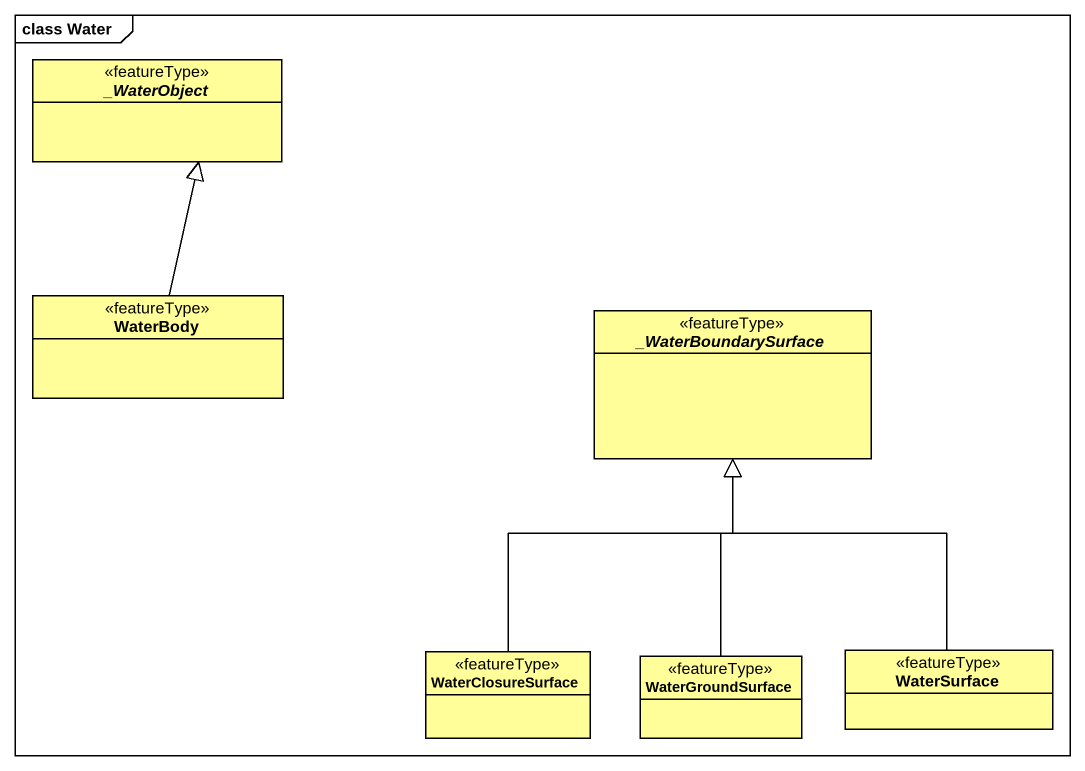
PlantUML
@startuml
mainframe class Water
hide circle
hide empty members
abstract class "_WaterObject" as WaterObject <<featureType>> #FFFE99
class WaterBody <<featureType>> #FFFE99
abstract class "_WaterBoundarySurface" as WaterBoundarySurface <<featureType>> #FFFE99
class WaterClosureSurface <<featureType>> #FFFE99
class WaterGroundSurface <<featureType>> #FFFE99
class WaterSurface <<featureType>> #FFFE99
WaterBody -up-|> WaterObject
WaterClosureSurface -up-|> WaterBoundarySurface
WaterGroundSurface -up-|> WaterBoundarySurface
WaterSurface -up-|> WaterBoundarySurface
@enduml
